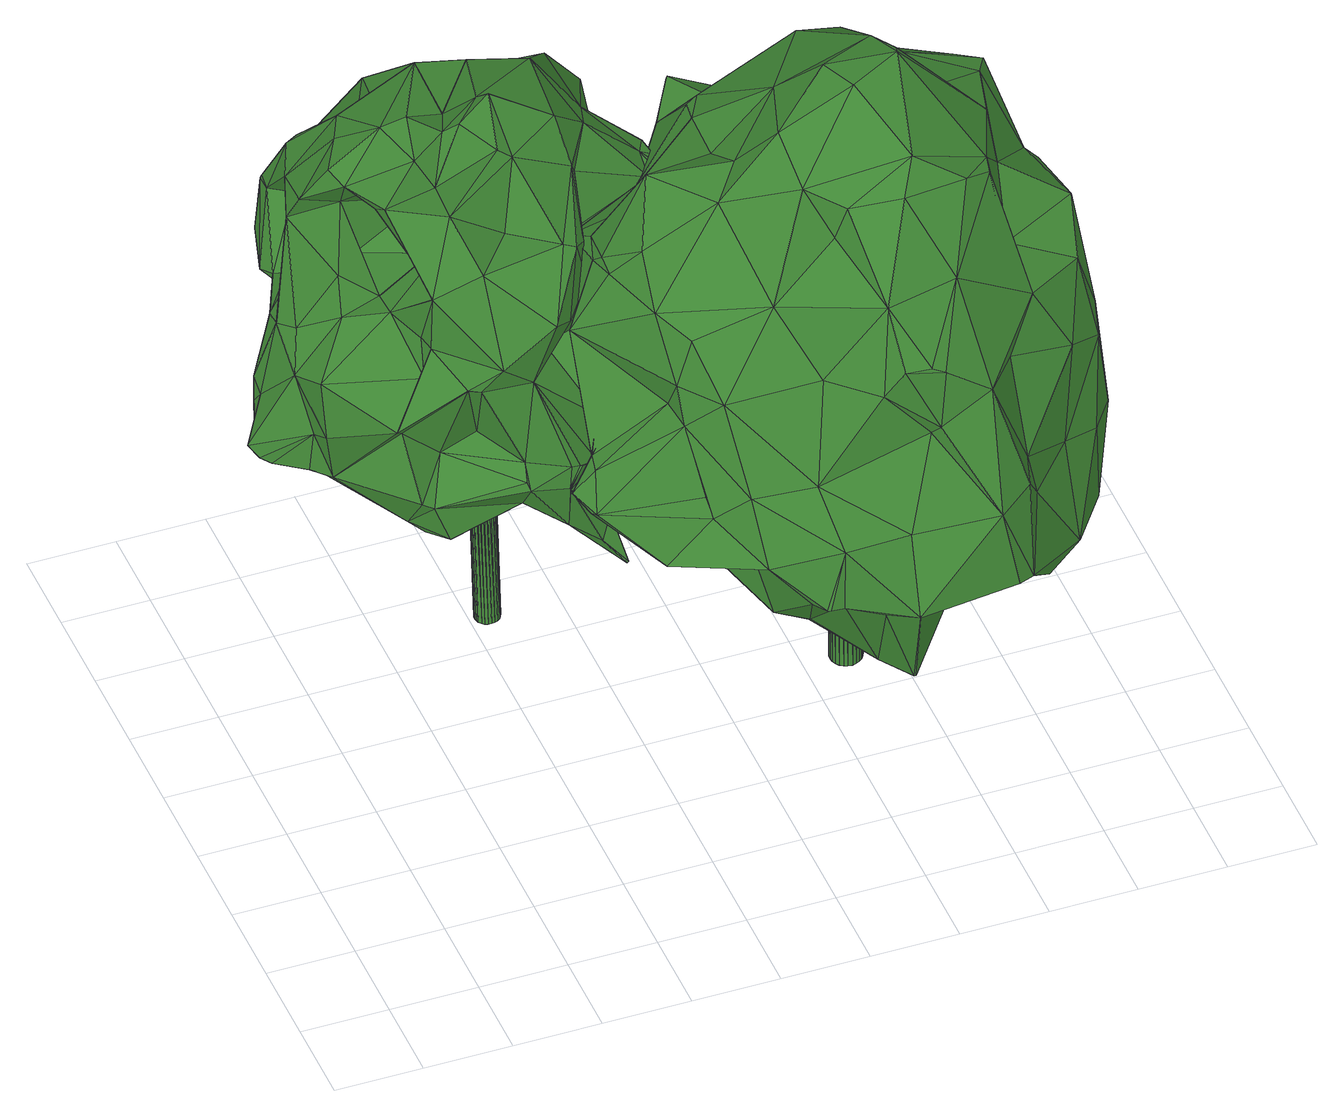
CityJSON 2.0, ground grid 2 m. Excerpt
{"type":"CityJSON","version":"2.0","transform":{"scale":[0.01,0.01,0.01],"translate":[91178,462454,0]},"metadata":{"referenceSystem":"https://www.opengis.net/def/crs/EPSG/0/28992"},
"CityObjects":{
"tree1":{"type":"SolitaryVegetationObject","attributes":{"gtid":52,"crown_width_m":10.11,"crown_median_z":8.59,"trunk_H_m":8.34,"trunk_DBH_m":0.563,"trunk_radius_m":0.281,"trunk_base_height_m":0.25,"original_gtid":"52"},"geometry":[{"type":"Solid","lod":"3","boundaries":[[[[0,1,2]],[[3,4,5]],[[6,7,8]],[[9,10,11]],[[12,13,14]],[[15,16,17]],[[15,17,18]],[[19,20,21]],[[19,21,22]],[[23,24,25]],[[26,27,28]],[[29,2,1]],[[30,5,31]],[[32,33,34]],[[35,36,37]],[[38,12,39]],[[38,39,40]],[[0,41,42]],[[43,44,45]],[[46,47,48]],[[49,50,51]],[[50,52,51]],[[53,54,55]],[[56,57,58]],[[59,60,61]],[[62,63,49]],[[64,65,66]],[[31,5,4]],[[67,68,69]],[[67,69,70]],[[71,72,73]],[[42,74,75]],[[42,75,1]],[[49,51,62]],[[76,27,26]],[[77,78,79]],[[62,0,63]],[[80,81,82]],[[67,83,84]],[[67,84,85]],[[86,87,88]],[[89,90,91]],[[34,92,93]],[[94,92,34]],[[95,96,97]],[[98,99,100]],[[98,101,99]],[[102,17,16]],[[53,103,104]],[[88,87,105]],[[106,107,8]],[[108,109,110]],[[54,47,55]],[[111,112,113]],[[6,114,7]],[[48,47,54]],[[71,115,116]],[[117,5,118]],[[76,28,27]],[[119,120,121]],[[10,9,119]],[[120,119,9]],[[122,123,19]],[[124,125,126]],[[98,100,127]],[[42,1,0]],[[8,7,128]],[[53,104,54]],[[48,54,104]],[[129,89,91]],[[129,91,130]],[[131,132,83]],[[9,11,133]],[[134,135,136]],[[137,138,139]],[[40,140,141]],[[142,143,20]],[[93,92,144]],[[118,145,117]],[[81,80,58]],[[146,147,102]],[[148,147,146]],[[149,148,146]],[[150,134,151]],[[152,153,154]],[[154,153,97]],[[8,33,155]],[[93,144,86]],[[37,26,35]],[[156,157,79]],[[156,79,78]],[[158,148,159]],[[160,161,162]],[[62,41,0]],[[61,60,163]],[[5,117,3]],[[164,83,70]],[[28,121,29]],[[32,155,33]],[[86,144,87]],[[25,24,165]],[[25,165,166]],[[144,13,167]],[[168,86,88]],[[52,132,169]],[[170,132,52]],[[66,65,171]],[[168,172,173]],[[101,98,174]],[[175,65,176]],[[87,144,167]],[[87,167,105]],[[162,177,160]],[[178,43,94]],[[36,76,37]],[[56,58,80]],[[89,161,179]],[[124,180,125]],[[158,159,74]],[[181,68,182]],[[29,75,28]],[[1,75,29]],[[142,20,19]],[[46,55,47]],[[183,153,152]],[[3,117,145]],[[71,140,184]],[[136,91,90]],[[185,186,12]],[[176,140,71]],[[141,140,176]],[[31,187,30]],[[188,112,6]],[[3,142,4]],[[128,106,8]],[[64,66,189]],[[166,146,25]],[[3,145,15]],[[118,5,190]],[[7,114,128]],[[120,191,121]],[[192,35,193]],[[192,193,136]],[[179,194,195]],[[147,148,158]],[[196,88,105]],[[44,43,197]],[[100,99,4]],[[95,183,198]],[[15,145,16]],[[118,16,145]],[[151,126,125]],[[196,199,85]],[[50,84,83]],[[200,201,24]],[[202,203,6]],[[21,204,205]],[[200,24,206]],[[162,24,201]],[[162,165,24]],[[8,107,33]],[[207,88,208]],[[207,208,77]],[[50,49,209]],[[168,173,210]],[[114,6,203]],[[211,212,200]],[[170,52,50]],[[51,52,213]],[[109,214,138]],[[200,212,201]],[[36,192,119]],[[170,50,83]],[[115,71,44]],[[71,73,44]],[[192,113,215]],[[216,66,217]],[[217,174,98]],[[58,57,218]],[[92,219,144]],[[167,196,105]],[[127,217,98]],[[38,220,12]],[[13,12,220]],[[213,52,169]],[[38,164,220]],[[115,221,61]],[[171,222,223]],[[224,171,223]],[[22,21,51]],[[12,186,39]],[[210,188,225]],[[43,92,94]],[[86,32,93]],[[155,32,86]],[[226,227,187]],[[137,139,228]],[[137,228,103]],[[228,229,230]],[[231,230,229]],[[175,171,65]],[[21,62,51]],[[81,58,232]],[[142,233,4]],[[234,74,159]],[[234,28,74]],[[22,235,122]],[[41,62,21]],[[119,192,10]],[[236,237,95]],[[228,202,229]],[[238,71,116]],[[144,14,13]],[[16,190,102]],[[118,190,16]],[[30,239,240]],[[241,240,239]],[[242,243,244]],[[137,53,245]],[[222,176,71]],[[71,238,222]],[[221,115,44]],[[80,59,56]],[[246,209,78]],[[49,247,209]],[[248,231,183]],[[128,203,106]],[[114,203,128]],[[56,59,57]],[[249,124,250]],[[34,33,107]],[[111,95,237]],[[9,133,188]],[[59,82,251]],[[36,35,192]],[[192,133,10]],[[192,215,133]],[[23,25,146]],[[191,252,2]],[[253,254,255]],[[203,254,253]],[[203,256,254]],[[255,254,256]],[[257,258,259]],[[174,226,101]],[[168,259,86]],[[257,259,168]],[[260,261,57]],[[255,57,261]],[[262,210,173]],[[106,253,107]],[[228,263,104]],[[108,110,245]],[[137,245,110]],[[108,245,264]],[[20,265,21]],[[226,174,217]],[[35,26,234]],[[234,26,28]],[[101,226,266]],[[226,217,223]],[[103,53,137]],[[148,91,136]],[[101,266,99]],[[185,14,267]],[[64,176,65]],[[66,268,169]],[[66,216,268]],[[66,169,189]],[[240,206,30]],[[218,256,139]],[[266,187,99]],[[100,4,127]],[[227,226,269]],[[241,227,269]],[[222,175,176]],[[217,66,171]],[[263,228,183]],[[162,201,177]],[[238,223,222]],[[270,158,74]],[[270,74,42]],[[61,271,59]],[[158,270,147]],[[42,41,270]],[[41,205,270]],[[178,261,197]],[[35,234,193]],[[136,193,159]],[[136,159,148]],[[234,159,193]],[[149,166,129]],[[272,273,23]],[[274,194,160]],[[115,61,163]],[[94,34,107]],[[94,107,178]],[[19,275,142]],[[178,107,261]],[[10,133,11]],[[231,229,183]],[[202,112,236]],[[257,168,258]],[[23,273,24]],[[202,6,112]],[[108,214,109]],[[83,132,170]],[[211,274,212]],[[216,123,268]],[[211,200,240]],[[12,14,185]],[[93,32,34]],[[155,258,8]],[[179,195,276]],[[136,90,134]],[[85,246,196]],[[221,197,261]],[[260,221,261]],[[228,230,277]],[[236,229,202]],[[73,45,44]],[[130,91,148]],[[95,198,236]],[[37,76,26]],[[125,245,46]],[[55,46,245]],[[278,172,168]],[[163,242,244]],[[278,279,172]],[[280,172,279]],[[150,281,134]],[[140,39,184]],[[137,109,138]],[[236,112,237]],[[58,218,282]],[[58,282,232]],[[253,261,107]],[[255,261,253]],[[237,112,111]],[[59,251,60]],[[38,40,64]],[[41,21,205]],[[226,187,266]],[[152,151,46]],[[151,125,46]],[[184,39,186]],[[74,28,75]],[[238,116,223]],[[177,274,160]],[[80,82,59]],[[185,45,73]],[[185,267,45]],[[219,14,144]],[[253,106,203]],[[233,275,123]],[[178,197,43]],[[250,274,211]],[[244,243,269]],[[235,22,213]],[[169,235,213]],[[22,51,213]],[[140,40,39]],[[38,64,189]],[[176,64,141]],[[141,64,40]],[[183,228,277]],[[164,38,131]],[[164,131,83]],[[277,248,183]],[[269,243,241]],[[63,0,2]],[[2,121,191]],[[121,2,29]],[[177,201,274]],[[201,212,274]],[[168,210,258]],[[196,208,88]],[[246,84,50]],[[85,84,246]],[[167,182,196]],[[196,182,199]],[[226,223,269]],[[264,250,108]],[[119,76,36]],[[121,76,119]],[[240,200,206]],[[211,108,250]],[[88,207,168]],[[157,280,79]],[[267,14,219]],[[131,189,169]],[[129,166,165]],[[129,165,89]],[[102,272,146]],[[190,272,102]],[[269,223,116]],[[186,72,184]],[[71,184,72]],[[49,63,247]],[[272,23,146]],[[185,72,186]],[[185,73,72]],[[194,274,250]],[[250,124,194]],[[214,218,138]],[[258,225,8]],[[270,204,147]],[[143,18,265]],[[198,229,236]],[[17,265,18]],[[21,265,17]],[[20,143,265]],[[127,4,233]],[[189,131,38]],[[166,149,146]],[[148,149,129]],[[129,130,148]],[[179,161,194]],[[5,273,272]],[[30,273,5]],[[268,235,169]],[[187,239,30]],[[102,204,17]],[[15,18,143]],[[3,143,142]],[[15,143,3]],[[222,171,175]],[[104,103,228]],[[48,104,263]],[[263,46,48]],[[249,250,180]],[[249,180,124]],[[97,150,154]],[[167,13,182]],[[124,195,194]],[[283,231,248]],[[230,231,283]],[[43,45,92]],[[44,197,221]],[[262,9,188]],[[262,188,210]],[[284,243,242]],[[206,273,30]],[[230,283,248]],[[187,31,4]],[[205,204,270]],[[122,19,22]],[[142,275,233]],[[123,275,19]],[[224,223,217]],[[57,255,218]],[[256,202,139]],[[70,285,164]],[[182,285,70]],[[264,180,250]],[[210,225,258]],[[17,204,21]],[[63,2,252]],[[63,252,247]],[[216,217,233]],[[6,8,225]],[[120,173,172]],[[147,204,102]],[[115,163,244]],[[244,116,115]],[[244,269,116]],[[255,256,218]],[[286,256,203]],[[241,239,227]],[[187,227,239]],[[5,272,190]],[[224,217,171]],[[83,67,70]],[[9,173,120]],[[262,173,9]],[[156,78,209]],[[199,67,85]],[[163,60,284]],[[251,241,60]],[[163,284,242]],[[240,241,251]],[[165,162,89]],[[95,97,153]],[[131,169,132]],[[127,233,217]],[[70,181,182]],[[13,285,182]],[[152,46,263]],[[246,50,209]],[[182,68,199]],[[67,199,68]],[[86,259,155]],[[155,259,258]],[[92,45,219]],[[267,219,45]],[[151,154,150]],[[152,154,151]],[[134,126,151]],[[134,90,126]],[[90,287,126]],[[90,89,287]],[[287,89,179]],[[6,225,188]],[[110,109,137]],[[206,24,273]],[[187,4,99]],[[215,288,133]],[[113,288,215]],[[112,288,113]],[[188,288,112]],[[133,288,188]],[[191,120,280]],[[191,280,157]],[[120,172,280]],[[79,280,77]],[[277,230,248]],[[263,183,152]],[[287,276,126]],[[179,276,287]],[[124,126,276]],[[162,161,89]],[[95,153,183]],[[160,194,161]],[[124,276,195]],[[164,285,220]],[[13,220,285]],[[233,123,216]],[[97,96,150]],[[150,96,281]],[[113,281,96]],[[136,135,192]],[[134,281,135]],[[281,113,135]],[[192,135,113]],[[214,282,218]],[[246,208,196]],[[282,214,232]],[[211,214,108]],[[82,214,251]],[[81,214,82]],[[240,251,214]],[[240,214,211]],[[81,232,214]],[[157,156,252]],[[157,252,191]],[[209,252,156]],[[209,247,252]],[[68,181,69]],[[70,69,181]],[[57,271,260]],[[260,271,221]],[[57,59,271]],[[61,221,271]],[[207,279,168]],[[228,139,202]],[[183,229,198]],[[241,243,60]],[[284,60,243]],[[139,138,218]],[[286,202,256]],[[286,203,202]],[[113,96,111]],[[95,111,96]],[[278,168,279]],[[77,279,207]],[[280,279,77]],[[235,123,122]],[[268,123,235]],[[55,245,53]],[[180,264,245]],[[180,245,125]],[[76,121,28]],[[78,77,208]],[[78,208,246]],[[289,290,291]],[[289,291,292]],[[292,291,293]],[[292,293,294]],[[291,290,295]],[[291,295,293]],[[293,295,296]],[[293,296,294]],[[295,290,297]],[[295,297,296]],[[296,297,298]],[[296,298,294]],[[297,290,299]],[[297,299,298]],[[298,299,300]],[[298,300,294]],[[299,290,301]],[[299,301,300]],[[300,301,302]],[[300,302,294]],[[301,290,303]],[[301,303,302]],[[302,303,304]],[[302,304,294]],[[303,290,305]],[[303,305,304]],[[304,305,306]],[[304,306,294]],[[305,290,307]],[[305,307,306]],[[306,307,308]],[[306,308,294]],[[307,290,309]],[[307,309,308]],[[308,309,310]],[[308,310,294]],[[309,290,311]],[[309,311,310]],[[310,311,312]],[[310,312,294]],[[311,290,313]],[[311,313,312]],[[312,313,314]],[[312,314,294]],[[313,290,315]],[[313,315,314]],[[314,315,316]],[[314,316,294]],[[315,290,317]],[[315,317,316]],[[316,317,318]],[[316,318,294]],[[317,290,319]],[[317,319,318]],[[318,319,320]],[[318,320,294]],[[319,290,321]],[[319,321,320]],[[320,321,322]],[[320,322,294]],[[321,290,323]],[[321,323,322]],[[322,323,324]],[[322,324,294]],[[323,290,325]],[[323,325,324]],[[324,325,326]],[[324,326,294]],[[325,290,327]],[[325,327,326]],[[326,327,328]],[[326,328,294]],[[327,290,329]],[[327,329,328]],[[328,329,330]],[[328,330,294]],[[329,290,331]],[[329,331,330]],[[330,331,332]],[[330,332,294]],[[331,290,333]],[[331,333,332]],[[332,333,334]],[[332,334,294]],[[333,290,335]],[[333,335,334]],[[334,335,336]],[[334,336,294]],[[335,290,337]],[[335,337,336]],[[336,337,338]],[[336,338,294]],[[337,290,289]],[[337,289,338]],[[338,289,292]],[[338,292,294]]]]}]},
"tree2":{"type":"SolitaryVegetationObject","attributes":{"gtid":42,"crown_width_m":12.39,"crown_median_z":8.92,"trunk_H_m":8.52,"trunk_DBH_m":0.714,"trunk_radius_m":0.357,"trunk_base_height_m":0.4,"original_gtid":"42"},"geometry":[{"type":"Solid","lod":"3","boundaries":[[[[339,340,341]],[[342,343,344]],[[345,344,343]],[[346,347,348]],[[349,350,351]],[[352,353,354]],[[355,356,357]],[[358,359,360]],[[344,361,362]],[[344,362,360]],[[347,363,364]],[[347,364,365]],[[365,366,348]],[[367,368,369]],[[370,371,372]],[[373,372,371]],[[374,375,376]],[[377,378,379]],[[380,381,382]],[[383,380,382]],[[384,385,386]],[[387,388,389]],[[355,390,391]],[[386,392,393]],[[394,395,396]],[[397,398,399]],[[400,379,401]],[[402,393,403]],[[392,403,393]],[[404,405,406]],[[407,387,408]],[[348,409,410]],[[411,412,413]],[[414,415,416]],[[417,418,419]],[[420,421,422]],[[377,423,357]],[[369,424,425]],[[401,425,424]],[[383,426,427]],[[428,396,429]],[[430,431,432]],[[347,433,363]],[[434,363,433]],[[435,436,437]],[[399,438,439]],[[428,429,440]],[[441,412,411]],[[360,359,344]],[[384,442,443]],[[356,377,357]],[[389,388,432]],[[348,410,430]],[[353,352,432]],[[444,445,446]],[[418,447,448]],[[398,438,399]],[[449,450,441]],[[420,451,421]],[[430,410,431]],[[419,418,452]],[[390,355,453]],[[454,455,456]],[[457,456,455]],[[386,442,384]],[[393,402,458]],[[393,458,459]],[[352,387,389]],[[460,430,461]],[[405,358,354]],[[462,351,463]],[[368,412,441]],[[386,385,464]],[[384,465,385]],[[465,464,385]],[[466,467,451]],[[356,361,344]],[[373,468,469]],[[470,471,419]],[[472,407,408]],[[468,473,474]],[[372,373,475]],[[476,436,374]],[[435,374,436]],[[386,459,442]],[[432,352,389]],[[477,478,479]],[[477,479,457]],[[420,480,451]],[[348,366,409]],[[366,481,475]],[[482,483,484]],[[485,427,486]],[[487,431,409]],[[466,366,365]],[[362,391,488]],[[413,367,378]],[[478,477,376]],[[489,490,491]],[[492,444,493]],[[494,414,495]],[[496,362,488]],[[339,341,497]],[[355,391,361]],[[344,405,342]],[[406,405,498]],[[373,371,468]],[[409,475,487]],[[495,499,500]],[[439,501,492]],[[502,483,503]],[[503,504,502]],[[417,505,418]],[[447,418,505]],[[492,493,506]],[[470,419,452]],[[443,507,454]],[[349,508,509]],[[510,511,471]],[[412,367,413]],[[391,504,512]],[[391,512,488]],[[423,377,402]],[[482,456,457]],[[349,470,452]],[[508,349,452]],[[367,513,378]],[[342,404,411]],[[356,413,378]],[[445,514,450]],[[382,426,383]],[[368,367,412]],[[398,369,515]],[[368,515,369]],[[390,502,504]],[[438,515,501]],[[450,449,516]],[[454,465,443]],[[384,443,465]],[[431,410,409]],[[503,483,517]],[[518,387,504]],[[518,519,387]],[[366,475,409]],[[463,351,350]],[[451,481,466]],[[476,374,520]],[[376,520,374]],[[495,521,494]],[[402,403,423]],[[522,470,523]],[[524,525,500]],[[521,525,524]],[[495,500,521]],[[500,525,521]],[[522,523,510]],[[472,526,407]],[[527,346,429]],[[504,391,390]],[[400,528,529]],[[509,350,349]],[[443,442,507]],[[369,425,513]],[[530,531,370]],[[351,523,349]],[[532,523,351]],[[470,349,523]],[[462,532,351]],[[437,416,415]],[[533,416,437]],[[475,373,487]],[[342,405,404]],[[509,422,421]],[[458,402,534]],[[499,535,524]],[[441,515,368]],[[496,360,362]],[[450,536,441]],[[424,383,489]],[[424,380,383]],[[372,530,370]],[[515,441,536]],[[487,469,431]],[[537,431,469]],[[371,498,468]],[[536,514,515]],[[438,398,515]],[[474,473,354]],[[496,488,352]],[[492,538,439]],[[358,405,359]],[[405,344,359]],[[411,404,449]],[[411,449,441]],[[485,534,490]],[[345,413,356]],[[422,539,420]],[[506,539,422]],[[404,406,449]],[[365,364,466]],[[439,418,399]],[[383,427,485]],[[434,540,541]],[[374,339,375]],[[348,347,365]],[[400,529,379]],[[422,509,506]],[[522,510,471]],[[417,471,533]],[[484,465,456]],[[454,456,465]],[[398,381,369]],[[488,512,352]],[[363,434,463]],[[361,356,355]],[[394,396,542]],[[401,424,489]],[[472,543,526]],[[436,427,426]],[[533,505,417]],[[544,505,533]],[[467,364,363]],[[510,394,341]],[[523,394,510]],[[459,386,393]],[[383,485,490]],[[430,432,388]],[[461,430,388]],[[442,459,520]],[[370,545,371]],[[545,516,449]],[[478,396,428]],[[396,478,542]],[[394,542,375]],[[460,461,526]],[[462,395,532]],[[523,395,394]],[[532,395,523]],[[527,395,541]],[[527,541,346]],[[436,426,382]],[[379,378,401]],[[464,392,386]],[[463,434,462]],[[354,496,352]],[[494,340,339]],[[360,496,358]],[[394,497,341]],[[361,391,362]],[[484,456,482]],[[455,507,477]],[[470,522,471]],[[466,481,366]],[[492,501,444]],[[405,354,498]],[[477,457,455]],[[502,484,483]],[[465,484,502]],[[495,416,499]],[[414,416,495]],[[358,496,354]],[[452,418,508]],[[540,434,433]],[[540,433,347]],[[461,388,387]],[[357,423,355]],[[370,446,516]],[[445,516,446]],[[534,485,486]],[[458,486,476]],[[534,486,458]],[[381,398,397]],[[462,434,395]],[[434,541,395]],[[446,370,531]],[[430,460,348]],[[537,353,432]],[[451,372,481]],[[372,475,481]],[[376,477,507]],[[520,376,507]],[[520,507,442]],[[508,506,509]],[[508,546,506]],[[506,493,539]],[[354,473,498]],[[468,498,473]],[[533,499,416]],[[450,516,445]],[[396,395,527]],[[377,356,378]],[[439,438,501]],[[341,535,510]],[[499,510,535]],[[446,531,539]],[[526,543,460]],[[514,445,501]],[[514,501,515]],[[536,450,514]],[[474,537,469]],[[376,375,542]],[[432,431,537]],[[500,499,524]],[[421,547,509]],[[548,547,421]],[[348,460,440]],[[348,440,346]],[[530,372,480]],[[530,480,420]],[[372,451,480]],[[369,513,367]],[[401,378,513]],[[401,513,425]],[[418,538,546]],[[461,387,407]],[[407,526,461]],[[490,489,383]],[[377,379,529]],[[402,377,529]],[[445,444,501]],[[541,540,346]],[[387,352,512]],[[387,512,504]],[[346,540,347]],[[436,486,427]],[[436,476,486]],[[363,463,350]],[[363,350,467]],[[376,542,478]],[[436,382,544]],[[543,549,460]],[[440,460,549]],[[440,549,428]],[[382,550,544]],[[437,436,544]],[[544,533,437]],[[428,549,551]],[[543,551,549]],[[382,552,553]],[[550,382,553]],[[350,547,467]],[[548,467,547]],[[509,547,350]],[[464,453,392]],[[403,453,423]],[[392,453,403]],[[423,453,355]],[[370,516,545]],[[490,528,491]],[[400,491,528]],[[419,471,417]],[[455,454,507]],[[498,371,545]],[[498,545,406]],[[402,529,528]],[[402,528,534]],[[510,499,511]],[[533,511,499]],[[440,429,346]],[[373,469,487]],[[397,399,448]],[[345,356,344]],[[418,448,399]],[[546,492,506]],[[446,539,493]],[[554,555,482]],[[482,555,556]],[[408,387,519]],[[519,472,408]],[[381,424,369]],[[380,424,381]],[[390,557,502]],[[465,502,557]],[[464,465,557]],[[558,464,557]],[[548,421,451]],[[533,471,511]],[[339,497,375]],[[375,497,394]],[[466,364,467]],[[449,406,545]],[[553,552,505]],[[447,505,552]],[[550,505,544]],[[553,505,550]],[[527,429,396]],[[382,381,559]],[[474,354,353]],[[474,353,537]],[[457,479,554]],[[551,554,479]],[[554,482,457]],[[345,343,413]],[[468,474,469]],[[508,418,546]],[[518,504,560]],[[503,560,504]],[[518,517,519]],[[519,517,472]],[[560,517,518]],[[560,503,517]],[[413,343,411]],[[342,411,343]],[[558,453,464]],[[401,491,400]],[[489,491,401]],[[439,538,418]],[[339,415,494]],[[494,415,414]],[[546,538,492]],[[490,534,528]],[[437,415,435]],[[435,415,374]],[[374,415,339]],[[458,561,459]],[[520,459,561]],[[520,561,476]],[[458,476,561]],[[453,557,390]],[[558,557,453]],[[530,420,531]],[[539,531,420]],[[472,556,555]],[[554,472,555]],[[548,451,467]],[[493,444,446]],[[517,556,472]],[[483,556,517]],[[483,482,556]],[[543,554,551]],[[543,472,554]],[[551,479,428]],[[428,479,478]],[[397,559,381]],[[447,552,559]],[[382,559,552]],[[448,447,559]],[[448,559,397]],[[535,341,340]],[[521,340,494]],[[524,340,521]],[[535,340,524]],[[562,563,564]],[[562,564,565]],[[565,564,566]],[[565,566,567]],[[564,563,568]],[[564,568,566]],[[566,568,569]],[[566,569,567]],[[568,563,570]],[[568,570,569]],[[569,570,571]],[[569,571,567]],[[570,563,572]],[[570,572,571]],[[571,572,573]],[[571,573,567]],[[572,563,574]],[[572,574,573]],[[573,574,575]],[[573,575,567]],[[574,563,576]],[[574,576,575]],[[575,576,577]],[[575,577,567]],[[576,563,578]],[[576,578,577]],[[577,578,579]],[[577,579,567]],[[578,563,580]],[[578,580,579]],[[579,580,581]],[[579,581,567]],[[580,563,582]],[[580,582,581]],[[581,582,583]],[[581,583,567]],[[582,563,584]],[[582,584,583]],[[583,584,585]],[[583,585,567]],[[584,563,586]],[[584,586,585]],[[585,586,587]],[[585,587,567]],[[586,563,588]],[[586,588,587]],[[587,588,589]],[[587,589,567]],[[588,563,590]],[[588,590,589]],[[589,590,591]],[[589,591,567]],[[590,563,592]],[[590,592,591]],[[591,592,593]],[[591,593,567]],[[592,563,594]],[[592,594,593]],[[593,594,595]],[[593,595,567]],[[594,563,596]],[[594,596,595]],[[595,596,597]],[[595,597,567]],[[596,563,598]],[[596,598,597]],[[597,598,599]],[[597,599,567]],[[598,563,600]],[[598,600,599]],[[599,600,601]],[[599,601,567]],[[600,563,602]],[[600,602,601]],[[601,602,603]],[[601,603,567]],[[602,563,604]],[[602,604,603]],[[603,604,605]],[[603,605,567]],[[604,563,606]],[[604,606,605]],[[605,606,607]],[[605,607,567]],[[606,563,608]],[[606,608,607]],[[607,608,609]],[[607,609,567]],[[608,563,610]],[[608,610,609]],[[609,610,611]],[[609,611,567]],[[610,563,562]],[[610,562,611]],[[611,562,565]],[[611,565,567]]]]}]}
},
"vertices":[
[720,788,1273],[748,818,1256],[771,951,1350],[630,594,689],[579,735,652],[679,693,634],[650,1548,1072],[587,1565,1042],[514,1558,1052],[867,1362,1300],[930,1315,1246],[922,1327,1249],[184,1143,941],[239,1231,1147],[298,1233,1061],[611,535,840],[707,557,727],[690,590,853],[647,560,874],[580,723,773],[635,595,847],[607,743,970],[493,750,971],[942,864,668],[933,931,577],[946,864,667],[989,1010,1239],[976,1001,1240],[957,985,1234],[786,975,1312],[733,856,666],[637,734,641],[338,1429,1183],[367,1481,1029],[286,1496,1034],[998,1069,1215],[978,1082,1251],[988,1040,1244],[164,983,932],[126,1083,811],[72,1018,738],[687,736,1121],[748,804,1163],[243,1395,869],[295,1294,851],[257,1356,884],[969,1495,716],[991,1550,687],[998,1569,689],[518,807,1240],[416,835,1181],[534,729,1034],[415,842,1041],[938,1552,685],[996,1569,686],[959,1528,672],[609,1371,570],[575,1504,692],[638,1397,538],[586,1314,644],[597,1238,693],[472,1343,816],[645,704,1143],[692,794,1284],[170,888,843],[164,895,742],[199,849,748],[519,1002,1190],[528,1170,1163],[548,1075,1076],[376,1042,1038],[208,1127,736],[158,1172,820],[284,1281,862],[860,931,1101],[755,932,1184],[960,1047,1253],[512,1031,1459],[454,919,1412],[547,1023,1477],[637,1355,538],[696,1370,492],[663,1350,547],[373,970,1052],[447,878,1145],[360,1025,1298],[384,1313,1316],[350,1238,1324],[425,1168,1388],[1080,1065,755],[988,1104,834],[998,1056,830],[279,1448,1039],[310,1415,1180],[283,1496,1028],[959,1495,978],[926,1388,970],[1000,1415,947],[387,801,577],[434,802,596],[427,755,582],[395,851,582],[828,705,828],[916,1568,697],[917,1570,700],[305,1156,1317],[553,1570,970],[365,1528,909],[924,1327,583],[824,1439,715],[883,1467,710],[899,1434,985],[721,1406,1059],[885,1363,1007],[604,1567,1002],[363,1211,763],[391,1059,742],[730,517,615],[733,517,618],[860,1130,1341],[783,1228,1420],[840,1063,1358],[511,826,798],[428,822,767],[1056,1201,634],[952,1466,711],[1029,1286,850],[425,753,584],[578,1570,990],[1026,951,796],[1022,953,798],[219,974,897],[405,856,952],[885,1351,1230],[971,1189,919],[884,1154,1064],[978,1080,1003],[885,1479,711],[796,1442,718],[796,1445,721],[109,1076,751],[88,990,722],[571,662,745],[610,538,842],[272,1326,1171],[681,532,680],[964,785,766],[846,727,879],[1002,880,935],[1013,825,775],[997,1305,902],[1032,1294,856],[997,1370,906],[997,1416,944],[1000,1368,909],[385,1430,1193],[607,956,1440],[627,1062,1504],[887,846,987],[972,893,975],[1082,1163,655],[1109,1160,655],[990,1047,674],[454,1183,849],[292,1042,1005],[1002,1011,715],[974,863,712],[258,1203,1212],[565,1333,1390],[320,790,880],[409,885,1039],[188,873,741],[659,1275,1417],[727,1284,1361],[366,825,587],[166,896,740],[108,968,718],[987,1049,674],[281,1525,867],[1111,1161,657],[948,1331,584],[372,1176,1051],[344,1188,1191],[935,1461,962],[122,1113,770],[190,1197,922],[133,1144,810],[606,840,681],[775,1442,1234],[171,814,892],[713,625,706],[761,1026,1432],[919,1182,1148],[984,1049,1064],[1097,1195,632],[1096,1197,636],[322,1106,1305],[274,1434,856],[913,1475,971],[375,1087,1296],[872,1043,627],[929,1029,613],[789,1477,916],[653,1495,930],[742,705,865],[662,828,992],[786,893,690],[478,1153,1412],[456,1047,1383],[478,897,1342],[624,1400,1262],[861,1217,599],[891,1054,624],[468,762,974],[758,1252,655],[915,1181,1147],[365,762,691],[353,815,606],[708,1451,706],[322,1407,1047],[207,1086,966],[442,1346,814],[199,916,756],[387,925,695],[382,864,702],[585,1429,1180],[412,883,608],[537,943,721],[886,1479,715],[794,1470,915],[821,1400,746],[796,1425,914],[697,1373,494],[391,757,675],[959,998,1084],[469,764,971],[888,1503,988],[889,1501,990],[280,994,793],[700,968,720],[759,1036,680],[589,1097,660],[593,1134,766],[586,1099,663],[407,1071,746],[943,1493,688],[367,989,1322],[600,895,1261],[944,1401,954],[932,1297,617],[952,1290,587],[727,1255,661],[638,950,1416],[473,1446,856],[596,1413,797],[549,1496,727],[726,1445,731],[479,1344,1296],[505,1480,1247],[447,1348,1298],[447,1487,709],[451,1490,716],[761,1322,1251],[966,1497,718],[946,1332,581],[644,563,874],[411,871,594],[281,1343,890],[340,818,850],[452,950,709],[785,829,1033],[487,1444,753],[824,781,797],[786,855,678],[1056,1198,631],[572,690,745],[1071,1170,657],[927,1436,714],[551,1128,1416],[549,1127,1419],[612,1093,1475],[948,1275,917],[665,1352,550],[874,1289,811],[603,1201,713],[325,1150,1024],[712,1398,859],[1026,1101,749],[777,1271,1078],[668,1102,26],[640,1102,25],[667,1109,26],[649,1116,860],[648,1123,859],[621,1117,859],[665,1116,25],[645,1130,859],[660,1122,25],[641,1136,859],[654,1126,25],[635,1141,859],[648,1129,25],[629,1144,859],[640,1130,25],[621,1145,858],[633,1129,24],[614,1144,858],[626,1127,24],[607,1141,858],[621,1122,24],[601,1137,858],[616,1116,24],[597,1131,858],[613,1110,24],[594,1124,858],[612,1103,24],[593,1117,858],[613,1095,25],[593,1110,858],[615,1088,25],[596,1103,859],[620,1082,25],[601,1097,859],[625,1078,25],[606,1092,859],[632,1075,25],[613,1090,859],[640,1074,26],[620,1089,859],[647,1075,26],[628,1089,860],[654,1077,26],[634,1092,860],[660,1082,26],[640,1096,860],[664,1088,26],[645,1102,860],[667,1094,26],[648,1109,860],
[1118,1130,691],[979,1359,662],[1173,1262,622],[1307,401,1538],[1196,446,1507],[1219,267,1370],[1173,461,1423],[1582,648,566],[1617,639,544],[1614,365,530],[1603,1126,721],[1728,953,717],[1625,1061,546],[1402,72,899],[1479,118,925],[1410,157,1176],[893,376,1115],[1025,431,1302],[856,469,1228],[1310,168,1245],[1281,173,1260],[1223,177,1260],[1096,328,1159],[1186,204,1185],[1703,915,544],[1770,695,631],[1725,582,539],[1745,509,571],[1108,621,1603],[1247,723,1668],[1170,812,1557],[1749,582,1270],[1701,421,1236],[1780,524,1008],[1736,387,1042],[1014,993,782],[1096,1044,717],[1006,802,742],[800,536,1268],[975,624,1449],[801,615,1375],[1043,988,1406],[1073,1006,1408],[1038,1153,1222],[925,973,1232],[723,540,713],[625,452,837],[608,519,844],[1211,58,686],[1407,111,688],[1437,64,707],[914,268,936],[1056,253,938],[659,518,891],[669,565,892],[1321,1086,645],[1531,1018,538],[1357,849,652],[1264,1041,1416],[1299,1017,1508],[1434,1060,1392],[746,708,1300],[865,762,1449],[670,698,1131],[824,525,1021],[1454,422,1532],[1384,299,1378],[1514,446,1513],[1241,161,435],[1236,161,435],[1729,371,612],[1626,300,559],[1347,462,1595],[1280,630,1676],[1119,508,1535],[964,1417,712],[1037,1249,868],[1048,1285,866],[1287,1293,1022],[1437,1121,1154],[1378,1268,990],[1766,844,1087],[1778,864,1013],[1753,884,1068],[824,474,1110],[1031,926,1422],[1026,802,1426],[992,1026,1093],[980,991,1104],[1246,680,581],[1529,645,647],[1575,254,537],[1647,263,601],[1475,82,703],[1675,920,543],[1660,963,531],[973,1200,915],[999,1079,1006],[987,1228,912],[1394,1008,1495],[1511,1046,1374],[1485,553,667],[1396,678,1693],[745,644,763],[754,524,670],[1651,842,1464],[1624,792,1477],[1702,738,1285],[1210,1203,1226],[1326,1076,1343],[1523,487,1517],[1577,627,1519],[1795,788,910],[1575,1184,1005],[830,441,1023],[780,503,660],[917,439,616],[915,435,618],[983,409,530],[759,703,1097],[724,674,815],[1430,352,652],[1362,206,667],[1594,1052,511],[1696,999,522],[630,435,845],[752,341,741],[1813,700,666],[1810,821,680],[1655,329,1085],[1624,292,857],[1478,1272,782],[1247,1301,864],[1181,228,443],[1496,279,1142],[1502,191,934],[1764,405,836],[911,816,916],[1033,583,680],[1157,716,632],[1145,549,572],[1668,648,1048],[1722,638,797],[997,358,525],[1007,156,707],[942,363,733],[756,898,1197],[926,820,998],[1714,341,827],[1283,185,1074],[865,848,1287],[744,889,1218],[766,825,1258],[1639,989,1361],[1650,931,1349],[975,1357,665],[966,1447,712],[1297,161,1102],[1148,1122,679],[1570,340,1244],[1034,1441,697],[1040,1567,689],[1488,907,1480],[928,203,788],[1030,131,702],[1070,128,853],[1203,1224,1101],[1672,952,1115],[867,626,750],[1626,1134,994],[1731,994,892],[1232,1310,633],[1108,1272,843],[1218,128,856],[1040,702,1482],[1438,716,1532],[1374,776,1665],[1602,633,1361],[1076,151,687],[1067,123,704],[1152,104,675],[883,785,807],[986,1522,670],[1427,1286,737],[1440,1178,581],[1035,1507,670],[1040,1566,684],[1260,246,493],[1533,884,640],[738,741,1269],[747,668,1287],[1754,694,1218],[1727,719,1266],[1569,1051,519],[1144,1332,899],[708,742,1125],[1034,1439,691],[1401,699,1686],[1532,216,808],[1570,1013,1318],[1666,862,1188],[1646,924,550],[1618,932,564],[1224,835,746],[1236,420,481],[1175,1193,1095],[1568,488,1266],[1659,947,1122],[1754,937,866],[1760,898,872],[1239,496,595],[1099,1207,1215],[1189,465,501],[1101,1253,1253],[1098,1252,1249],[1115,403,506],[1065,327,509],[1066,324,513],[850,324,856],[852,376,873],[1182,1077,1284],[1038,125,704],[859,715,866],[1326,703,40],[1290,702,40],[1324,712,41],[1316,687,892],[1314,697,892],[1280,687,892],[1321,720,41],[1310,705,893],[1315,728,41],[1305,712,893],[1307,733,41],[1297,718,893],[1299,737,41],[1288,721,893],[1289,738,41],[1279,722,893],[1280,736,40],[1270,721,892],[1272,733,40],[1261,717,892],[1264,727,40],[1254,711,892],[1259,719,40],[1249,704,892],[1255,711,40],[1245,695,892],[1254,701,40],[1244,686,892],[1256,692,39],[1246,677,891],[1259,684,39],[1249,668,891],[1265,676,39],[1255,661,891],[1273,671,39],[1263,655,891],[1281,667,39],[1271,652,891],[1291,666,39],[1281,651,891],[1300,668,40],[1290,652,891],[1308,671,40],[1298,656,892],[1316,677,40],[1306,662,892],[1321,685,40],[1311,669,892],[1325,693,40],[1315,678,892]
]}
